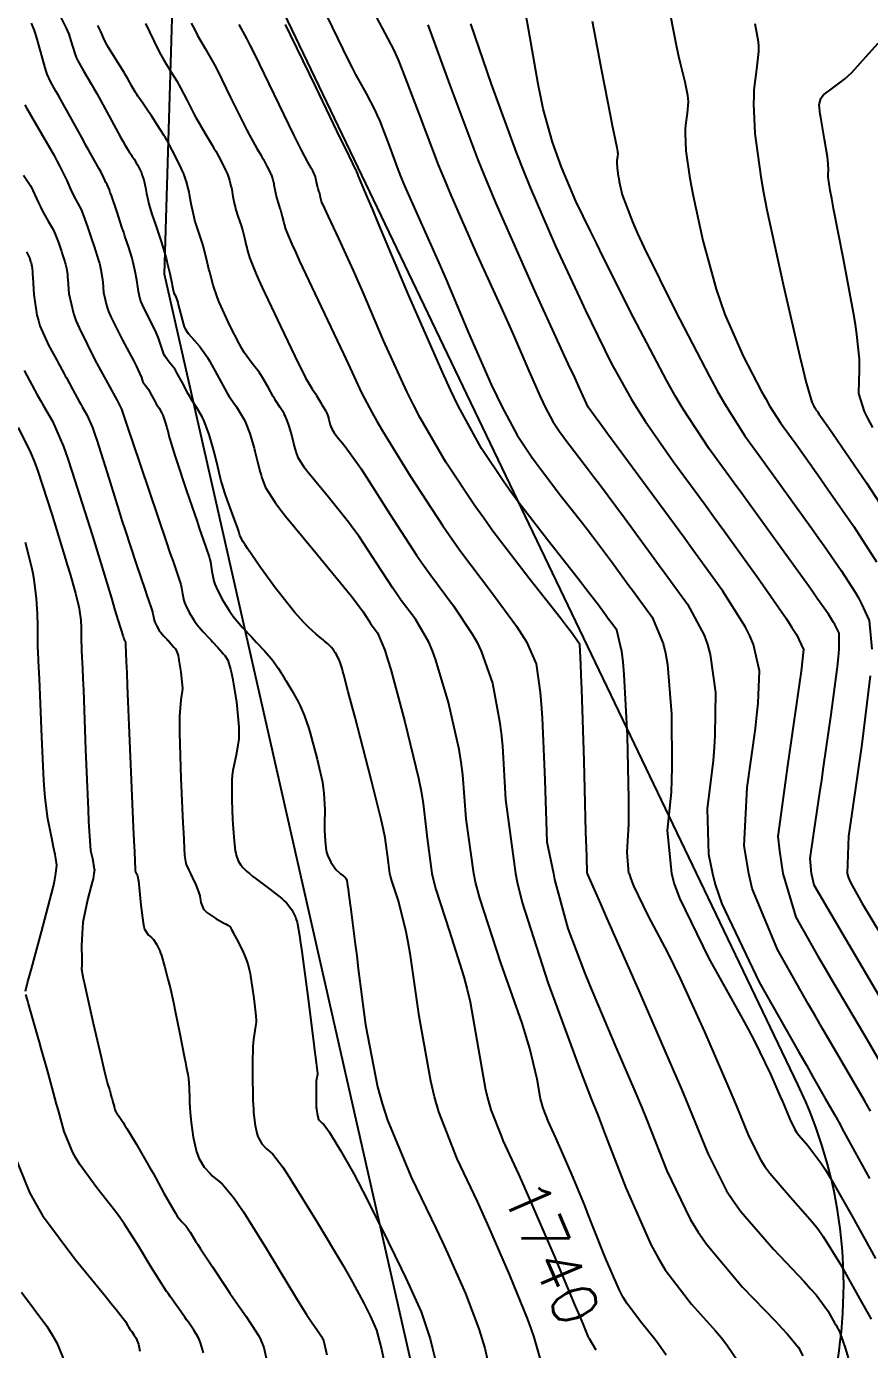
# Model space of a CAD drawing. Header units: metres. Extents: x 837117 to 838479, y 1189012 to 1191015.
# Drawn here: x 837711.8 to 837784.2, y 1189959.1 to 1190072.8 of the extents above; entities that cross this region are included whole.
import ezdxf

# ---------------------------------------------------------------- set-up
doc = ezdxf.new("R2010")
doc.units = ezdxf.units.M
doc.header["$LTSCALE"] = 0.3
for name, color, linetype in [('CORREDORVIA', 70, 'Continuous'), ('COTAS 10', 1, 'Continuous'), ('COTAS INT', 252, 'Continuous'), ('VIA2', 121, 'Continuous')]:
    doc.layers.add(name, color=color, linetype=linetype)
doc.styles.get("Standard").update_dxf_attribs({"font": 'simplex.shx'})

msp = doc.modelspace()

# ---------------------------------------------------------------- linework, layer by layer
at = {"layer": 'CORREDORVIA'}
msp.add_lwpolyline([(837910.68, 1191000.96), (838157.03, 1190996.19), (838237.17, 1190821.34), (838237, 1190602.88), (838240.03, 1190437.2), (838223.54, 1190366.27), (838212.2, 1190288.92), (838221.4, 1189997.88), (837954.54, 1189509.17), (837751.16, 1189231.38), (837593.19, 1189234.4), (837744.49, 1189686.61), (837750.28, 1189933.97), (837723.62, 1190051.52), (837726.09, 1190134.48), (837885.38, 1190229.43), (837983.18, 1190344.12), (837817.55, 1190502.19), (837798.03, 1190660.17), (837963.57, 1190795.98)], close=True, dxfattribs=at)
at = {"layer": 'COTAS 10'}
for points in [[(837785.32, 1189989.01), (837781.88, 1189994.84), (837781.19, 1189996.02), (837780.61, 1189997.01), (837779.44, 1189999.01), (837779.22, 1190000), (837779.11, 1190001.3), (837779.44, 1190003.68), (837779.93, 1190006.97), (837780.09, 1190008.02), (837780.25, 1190009.13), (837780.91, 1190013.68), (837781.45, 1190017.76), (837781.54, 1190018.59), (837781.6, 1190019.28), (837781.58, 1190020.67), (837781.32, 1190021.23), (837781.23, 1190021.41), (837781.12, 1190021.59), (837780.67, 1190022.3), (837779.71, 1190023.65), (837779.29, 1190024.24), (837778.81, 1190024.92), (837776.5, 1190028.13), (837773.9, 1190031.74), (837773.23, 1190032.66), (837772.58, 1190033.55), (837770.42, 1190036.5), (837768.2, 1190039.9), (837767.51, 1190041.07), (837766.79, 1190042.34), (837763.92, 1190047.78), (837761.3, 1190053.03), (837760.73, 1190054.18), (837760.22, 1190055.2), (837758.98, 1190057.78), (837758.19, 1190059.62), (837757.97, 1190060.16), (837757.75, 1190060.72), (837756.96, 1190062.86), (837756.17, 1190065.72), (837755.95, 1190066.73), (837755.73, 1190067.83), (837754.91, 1190072.61), (837754.07, 1190077.15)], [(837714.66, 1190073.68), (837715.18, 1190072.67), (837715.29, 1190072.4), (837715.4, 1190072.13), (837715.7, 1190071.21), (837715.98, 1190070.32), (837716.08, 1190070.08), (837716.19, 1190069.84), (837716.66, 1190068.98), (837717.32, 1190067.87), (837717.55, 1190067.47), (837717.8, 1190067.03), (837718.87, 1190065.1), (837719.86, 1190063.3), (837720.06, 1190062.94), (837720.23, 1190062.63), (837720.58, 1190062.04), (837720.73, 1190061.82), (837720.78, 1190061.75), (837720.83, 1190061.68), (837721.01, 1190061.39), (837721.2, 1190061.08), (837721.25, 1190060.99), (837721.3, 1190060.9), (837721.48, 1190060.56), (837721.64, 1190060.21), (837721.68, 1190060.11), (837721.72, 1190060), (837721.84, 1190059.63), (837721.94, 1190059.22), (837721.96, 1190059.09), (837721.99, 1190058.96), (837722.08, 1190058.44), (837722.21, 1190057.83), (837722.25, 1190057.65), (837722.31, 1190057.45), (837722.55, 1190056.67), (837722.84, 1190055.78), (837722.93, 1190055.52), (837723.02, 1190055.26), (837723.36, 1190054.24), (837723.68, 1190053.19), (837723.77, 1190052.9), (837723.84, 1190052.61), (837724.08, 1190051.58), (837724.26, 1190050.73), (837724.29, 1190050.56), (837724.32, 1190050.42), (837724.37, 1190050.13), (837724.4, 1190049.99), (837724.42, 1190049.94), (837724.44, 1190049.88), (837724.56, 1190049.65), (837724.71, 1190049.25), (837724.76, 1190049.08), (837724.81, 1190048.9), (837725.02, 1190048.05), (837725.25, 1190047.19), (837725.32, 1190047), (837725.39, 1190046.83), (837725.66, 1190046.41), (837725.98, 1190046.07), (837726.08, 1190045.95), (837726.19, 1190045.83), (837726.64, 1190045.32), (837727.16, 1190044.6), (837727.33, 1190044.34), (837727.49, 1190044.07), (837728.15, 1190042.86), (837728.83, 1190041.61), (837729.02, 1190041.3), (837729.19, 1190041.01), (837729.8, 1190040.1), (837730.34, 1190039.26), (837730.47, 1190039.01), (837730.59, 1190038.76), (837730.95, 1190037.81), (837731.25, 1190036.84), (837731.32, 1190036.57), (837731.39, 1190036.31), (837731.62, 1190035.38), (837731.85, 1190034.49), (837731.93, 1190034.25), (837732, 1190034.01), (837732.31, 1190033.19), (837733.14, 1190031.88), (837733.54, 1190031.34), (837734.02, 1190030.73), (837736.37, 1190027.87), (837738.76, 1190025), (837739.26, 1190024.37), (837739.7, 1190023.83), (837740.69, 1190022.48), (837741.21, 1190021.68), (837741.34, 1190021.48), (837741.47, 1190021.29), (837741.92, 1190020.69), (837742.55, 1190019.19), (837742.79, 1190018.43), (837743.06, 1190017.53), (837744.28, 1190013.05), (837745.44, 1190008.2), (837745.67, 1190007.07), (837745.85, 1190006.03), (837746.19, 1190003.05), (837746.6, 1190000), (837746.71, 1189999.52), (837746.94, 1189998.63), (837748.1, 1189995.03), (837749.35, 1189991.13), (837749.64, 1189990.05), (837749.89, 1189988.97), (837750.58, 1189985.03), (837751.22, 1189981.41), (837751.44, 1189980.53), (837751.67, 1189979.69), (837752.54, 1189977.46), (837752.69, 1189977.07), (837754.05, 1189974.16), (837754.51, 1189973.14), (837755, 1189972.02), (837757.07, 1189967.2), (837758.92, 1189962.82), (837759.28, 1189961.98), (837759.56, 1189961.29), (837760.04, 1189960.17), (837760.07, 1189960.1), (837760.07, 1189960.09), (837760.08, 1189960.07), (837760.11, 1189960.04), (837760.7, 1189959.06)], [(837763.52, 1190000), (837763.39, 1190001.83), (837763.52, 1190004.24), (837763.53, 1190005.25), (837763.52, 1190006.41), (837763.4, 1190011.83), (837763.13, 1190017.12), (837763.04, 1190018.19), (837762.93, 1190019.08), (837762.48, 1190020.91), (837761.93, 1190021.68), (837761.76, 1190021.9), (837761.58, 1190022.14), (837760.91, 1190023.06), (837759.8, 1190024.51), (837759.36, 1190025.08), (837758.85, 1190025.73), (837756.52, 1190028.67), (837754, 1190031.96), (837753.37, 1190032.82), (837752.77, 1190033.66), (837750.87, 1190036.52), (837748.87, 1190040.21), (837748.21, 1190041.57), (837747.51, 1190043.08), (837744.59, 1190049.75), (837741.99, 1190055.94), (837741.49, 1190057.13), (837741.08, 1190058.1), (837740.38, 1190059.75), (837740.3, 1190059.94), (837740.28, 1190059.99), (837740.26, 1190060.03), (837740.2, 1190060.19), (837740.15, 1190060.32), (837740.13, 1190060.36), (837740.12, 1190060.39), (837740.07, 1190060.49), (837739.51, 1190061.64), (837739.17, 1190062.33), (837738.76, 1190063.18), (837736.62, 1190067.61), (837734.45, 1190072.09), (837734.01, 1190072.98)], [(837711.57, 1190043.23), (837712.7, 1190041.15), (837712.97, 1190040.66), (837713.23, 1190040.21), (837714.01, 1190038.88), (837714.94, 1190036.71), (837715.29, 1190035.72), (837715.68, 1190034.57), (837717.43, 1190029.03), (837719.06, 1190023.67), (837719.37, 1190022.64), (837719.63, 1190021.8), (837720.07, 1190020.38), (837720.11, 1190020.25), (837720.12, 1190020.22), (837720.13, 1190020.2), (837720.14, 1190020.16), (837720.15, 1190020.14), (837720.15, 1190020.13), (837720.15, 1190020.12), (837720.15, 1190020.1), (837720.16, 1190020.09), (837720.17, 1190020.07), (837720.18, 1190020.05), (837720.18, 1190020.05), (837720.19, 1190020.04), (837720.2, 1190020.02), (837720.22, 1190020.01), (837720.22, 1190020), (837720.23, 1190020), (837720.24, 1190019.98), (837720.25, 1190019.97), (837720.25, 1190019.97), (837720.26, 1190019.96), (837720.26, 1190019.95), (837720.27, 1190019.93), (837720.27, 1190019.92), (837720.28, 1190019.91), (837720.29, 1190019.85), (837720.29, 1190019.78), (837720.29, 1190019.75), (837720.29, 1190019.71), (837720.34, 1190018.21), (837720.38, 1190017.28), (837720.43, 1190016.12), (837720.68, 1190010.06), (837720.94, 1190003.99), (837720.99, 1190002.82), (837721.04, 1190001.88), (837721.1, 1190000.32), (837721.12, 1190000.22), (837721.13, 1190000.19), (837721.14, 1190000.16), (837721.17, 1190000.07), (837721.21, 1190000), (837721.22, 1189999.98), (837721.23, 1189999.95), (837721.25, 1189999.92), (837721.3, 1189999.8), (837721.39, 1189999.34), (837721.42, 1189999.09), (837721.45, 1189998.79), (837721.59, 1189997.28), (837721.79, 1189995.77), (837721.85, 1189995.46), (837721.92, 1189995.21), (837722.21, 1189994.72), (837722.51, 1189994.5), (837722.59, 1189994.41), (837722.67, 1189994.32), (837722.95, 1189993.92), (837723.22, 1189993.36), (837723.29, 1189993.17), (837723.36, 1189992.95), (837723.62, 1189992.05), (837723.85, 1189991.14), (837723.91, 1189990.92), (837723.96, 1189990.71), (837724.13, 1189990.09), (837724.35, 1189989.17), (837724.43, 1189988.78), (837724.52, 1189988.33), (837724.94, 1189986.22), (837725.35, 1189984.16), (837725.43, 1189983.75), (837725.5, 1189983.41), (837725.64, 1189982.73), (837725.69, 1189982.4), (837725.7, 1189982.27), (837725.71, 1189982.12), (837725.74, 1189981.46), (837725.77, 1189980.74), (837725.78, 1189980.56), (837725.78, 1189980.39), (837725.8, 1189979.83), (837725.85, 1189979.14), (837725.88, 1189978.88), (837725.91, 1189978.6), (837726.1, 1189977.35), (837726.38, 1189976.09), (837726.48, 1189975.8), (837726.59, 1189975.53), (837727.03, 1189974.77), (837727.57, 1189974.19), (837727.73, 1189974.03), (837727.9, 1189973.88), (837728.57, 1189973.32), (837729.58, 1189972.14), (837729.97, 1189971.58), (837730.41, 1189970.93), (837732.39, 1189967.76), (837734.31, 1189964.58), (837734.71, 1189963.92), (837735.06, 1189963.35), (837735.84, 1189962.1), (837736.24, 1189961.5), (837736.35, 1189961.34), (837736.45, 1189961.19), (837736.82, 1189960.65), (837737.11, 1189960.2), (837737.18, 1189960.1), (837737.23, 1189960.01), (837737.33, 1189959.76), (837737.57, 1189958.64)], [(837763.56, 1190000), (837763.69, 1189999.56), (837763.91, 1189998.95), (837765.15, 1189996.41), (837766.87, 1189993.16), (837767.38, 1189992.11), (837767.92, 1189990.99), (837770.01, 1189986.41), (837771.94, 1189981.97), (837772.37, 1189980.95), (837772.77, 1189980.02), (837773.83, 1189977.41), (837774.85, 1189975.38), (837775.22, 1189974.81), (837775.63, 1189974.24), (837777.41, 1189972.18), (837779.3, 1189970.04), (837779.78, 1189969.43), (837780.23, 1189968.8), (837781.69, 1189966.46), (837782.9, 1189964.26), (837783.2, 1189963.73), (837783.47, 1189963.23), (837784.07, 1189962.17), (837784.33, 1189961.69)]]:
    msp.add_lwpolyline(points, dxfattribs=at)
at = {"layer": 'COTAS INT'}
for points in [[(837736.75, 1190075.37), (837738.02, 1190072.74), (837739.41, 1190069.91), (837739.74, 1190069.26), (837740.05, 1190068.67), (837740.96, 1190067.03), (837741.7, 1190065.6), (837741.91, 1190065.15), (837742.12, 1190064.66), (837742.86, 1190062.71), (837743.7, 1190060.46), (837743.97, 1190059.8), (837744.26, 1190059.11), (837745.42, 1190056.48), (837746.86, 1190053.27), (837747.32, 1190052.22), (837747.8, 1190051.1), (837749.76, 1190046.48), (837751.7, 1190042.04), (837752.17, 1190041.04), (837752.6, 1190040.14), (837753.93, 1190037.69), (837755.2, 1190035.79), (837755.59, 1190035.23), (837756.01, 1190034.66), (837757.69, 1190032.47), (837759.46, 1190030.22), (837759.93, 1190029.6), (837760.4, 1190028.99), (837762.03, 1190026.81), (837763.53, 1190024.77), (837763.92, 1190024.24), (837764.29, 1190023.73), (837765.52, 1190022.03), (837766.47, 1190019.78), (837766.66, 1190018.93), (837766.83, 1190017.98), (837767.18, 1190013.69), (837767.22, 1190009.15), (837767.19, 1190008.04), (837767.15, 1190006.99), (837766.82, 1190003.69), (837767.18, 1190000), (837767.43, 1189999.11), (837767.87, 1189997.88), (837770.38, 1189992.75), (837773.15, 1189987.77), (837773.76, 1189986.63), (837774.31, 1189985.6), (837775.7, 1189982.75), (837776.53, 1189980.85), (837776.72, 1189980.41), (837776.89, 1189980.01), (837777.34, 1189978.89), (837777.79, 1189978.01), (837777.94, 1189977.77), (837778.12, 1189977.52), (837778.89, 1189976.64), (837780.01, 1189975.15), (837780.41, 1189974.53), (837780.85, 1189973.82), (837782.75, 1189970.5), (837784.72, 1189966.93)], [(837741.84, 1190073.56), (837743.29, 1190070.81), (837743.69, 1190069.93), (837744.08, 1190069), (837745.52, 1190065.23), (837747.15, 1190060.9), (837747.67, 1190059.61), (837748.22, 1190058.29), (837750.46, 1190053.21), (837752.64, 1190048.44), (837753.14, 1190047.31), (837753.61, 1190046.27), (837754.93, 1190043.21), (837755.89, 1190041.01), (837756.12, 1190040.52), (837756.34, 1190040.07), (837757, 1190038.86), (837757.62, 1190037.92), (837757.82, 1190037.64), (837758.03, 1190037.36), (837758.86, 1190036.27), (837760.06, 1190034.71), (837760.5, 1190034.13), (837760.99, 1190033.48), (837763.15, 1190030.56), (837765.48, 1190027.39), (837766.07, 1190026.57), (837766.65, 1190025.78), (837768.56, 1190023.15), (837770, 1190020.48), (837770.29, 1190019.68), (837770.52, 1190018.84), (837770.96, 1190015.55), (837770.92, 1190011.9), (837770.86, 1190010.83), (837770.77, 1190009.73), (837770.26, 1190005.55), (837770.38, 1190001.67), (837770.71, 1190000), (837770.95, 1189999.06), (837771.51, 1189997.4), (837774.71, 1189990.68), (837778.1, 1189984.71), (837778.78, 1189983.52), (837779.34, 1189982.54), (837780.4, 1189980.68), (837781.18, 1189979.3), (837781.55, 1189978.62), (837782, 1189977.81), (837784.21, 1189973.8)], [(837760.38, 1190073.26), (837761.18, 1190069.02), (837761.94, 1190065.07), (837762.09, 1190064.28), (837762.22, 1190063.63), (837762.48, 1190062.4), (837762.56, 1190062.06), (837762.56, 1190061.97), (837762.57, 1190061.88), (837762.54, 1190061.6), (837762.5, 1190061.29), (837762.5, 1190061.19), (837762.5, 1190061.08), (837762.52, 1190060.63), (837762.6, 1190059.98), (837762.65, 1190059.74), (837762.7, 1190059.48), (837762.94, 1190058.34), (837763.83, 1190056.01), (837764.28, 1190055), (837764.82, 1190053.84), (837767.53, 1190048.34), (837770.44, 1190042.72), (837771.12, 1190041.49), (837771.73, 1190040.4), (837773.48, 1190037.62), (837774.95, 1190035.61), (837775.39, 1190035), (837775.85, 1190034.38), (837777.62, 1190031.92), (837779.39, 1190029.45), (837779.84, 1190028.8), (837780.29, 1190028.18), (837781.76, 1190026.06), (837782.96, 1190024.19), (837783.24, 1190023.71), (837783.49, 1190023.25), (837784.17, 1190021.76), (837784.39, 1190019.29)], [(837767.07, 1190073.82), (837767.65, 1190070.91), (837767.79, 1190070.25), (837767.92, 1190069.66), (837768.33, 1190068.04), (837768.57, 1190066.9), (837768.59, 1190066.6), (837768.61, 1190066.32), (837768.52, 1190065.36), (837768.39, 1190064.32), (837768.37, 1190063.98), (837768.37, 1190063.62), (837768.43, 1190062.11), (837768.73, 1190059.93), (837768.88, 1190059.13), (837769.05, 1190058.26), (837769.88, 1190054.42), (837771.02, 1190050.23), (837771.39, 1190049.13), (837771.78, 1190048.06), (837773.38, 1190044.42), (837774.93, 1190041.44), (837775.29, 1190040.79), (837775.62, 1190040.21), (837776.54, 1190038.74), (837777.32, 1190037.67), (837777.56, 1190037.35), (837777.8, 1190037.02), (837778.74, 1190035.72), (837779.97, 1190033.98), (837780.4, 1190033.36), (837780.86, 1190032.7), (837782.85, 1190029.83), (837784.81, 1190026.79)], [(837755.96, 1189958.14), (837755.39, 1189960.16), (837755.13, 1189960.91), (837754.82, 1189961.75), (837753.31, 1189965.49), (837751.5, 1189969.64), (837751.01, 1189970.74), (837750.52, 1189971.81), (837748.76, 1189975.49), (837747.2, 1189979.52), (837746.83, 1189980.81), (837746.5, 1189982.17), (837745.52, 1189987.74), (837744.76, 1189992.96), (837744.56, 1189994.11), (837744.37, 1189995.13), (837743.69, 1189997.74), (837743.16, 1189999.38), (837743.05, 1189999.78), (837743, 1190000), (837742.81, 1190001.39), (837742.58, 1190003.08), (837742.44, 1190003.76), (837742.27, 1190004.53), (837741.39, 1190008.09), (837740, 1190013.42), (837739.42, 1190015.63), (837739.04, 1190017.07), (837738.96, 1190017.37), (837738.89, 1190017.62), (837738.73, 1190018.14), (837738.63, 1190018.38), (837738.56, 1190018.51), (837738.42, 1190018.76), (837738.28, 1190019), (837738.24, 1190019.05), (837738.21, 1190019.11), (837738.1, 1190019.28), (837737.97, 1190019.44), (837737.92, 1190019.49), (837737.87, 1190019.54), (837737.66, 1190019.74), (837737.35, 1190020), (837737.25, 1190020.08), (837737.14, 1190020.18), (837736.65, 1190020.58), (837736.04, 1190021.14), (837735.85, 1190021.33), (837735.64, 1190021.55), (837734.81, 1190022.47), (837733.81, 1190023.7), (837733.5, 1190024.1), (837733.17, 1190024.53), (837731.88, 1190026.31), (837730.77, 1190027.93), (837730.56, 1190028.25), (837730.38, 1190028.52), (837730.1, 1190029.06), (837730.01, 1190029.41), (837729.96, 1190029.56), (837729.9, 1190029.74), (837729.59, 1190030.58), (837729.24, 1190031.52), (837729.15, 1190031.76), (837729.07, 1190031.99), (837728.81, 1190032.73), (837728.58, 1190033.48), (837728.51, 1190033.72), (837728.45, 1190033.96), (837728.2, 1190034.96), (837727.94, 1190036.03), (837727.86, 1190036.33), (837727.78, 1190036.64), (837727.46, 1190037.73), (837727.09, 1190038.75), (837726.98, 1190039.01), (837726.86, 1190039.25), (837726.41, 1190040.02), (837725.93, 1190040.77), (837725.79, 1190041), (837725.66, 1190041.24), (837725.17, 1190042.17), (837724.7, 1190043.04), (837724.58, 1190043.25), (837724.46, 1190043.43), (837724.03, 1190043.96), (837723.68, 1190044.43), (837723.6, 1190044.57), (837723.53, 1190044.73), (837723.33, 1190045.34), (837723.08, 1190046.11), (837722.97, 1190046.37), (837722.85, 1190046.64), (837722.28, 1190047.77), (837721.73, 1190048.87), (837721.62, 1190049.13), (837721.54, 1190049.36), (837721.38, 1190050.03), (837721.32, 1190050.62), (837721.29, 1190050.8), (837721.26, 1190050.99), (837721.12, 1190051.73), (837720.94, 1190052.53), (837720.88, 1190052.76), (837720.81, 1190052.98), (837720.56, 1190053.8), (837720.23, 1190054.78), (837720.12, 1190055.11), (837720, 1190055.46), (837719.52, 1190056.93), (837719.06, 1190058.27), (837718.97, 1190058.54), (837718.89, 1190058.76), (837718.7, 1190059.21), (837718.6, 1190059.4), (837718.57, 1190059.46), (837718.53, 1190059.54), (837718.39, 1190059.85), (837718.18, 1190060.28), (837718.11, 1190060.42), (837718.02, 1190060.58), (837717.65, 1190061.23), (837717.09, 1190062.21), (837716.88, 1190062.58), (837716.66, 1190062.99), (837715.66, 1190064.8), (837714.7, 1190066.55), (837714.49, 1190066.93), (837714.3, 1190067.25), (837713.86, 1190068.02), (837713.55, 1190068.69), (837713.46, 1190068.95), (837713.37, 1190069.24), (837713, 1190070.58), (837712.63, 1190071.91), (837712.55, 1190072.2), (837712.46, 1190072.45), (837712.2, 1190073.09)], [(837766.72, 1189958.6), (837766.27, 1189959.28), (837765.84, 1189959.88), (837764.51, 1189961.51), (837763.34, 1189963.07), (837763.02, 1189963.63), (837762.69, 1189964.25), (837761.51, 1189966.95), (837760.35, 1189969.91), (837760.04, 1189970.7), (837759.73, 1189971.46), (837758.65, 1189974.08), (837757.69, 1189976.31), (837757.46, 1189976.83), (837757.25, 1189977.3), (837756.62, 1189978.65), (837756.15, 1189979.85), (837756.04, 1189980.24), (837755.94, 1189980.65), (837755.65, 1189982.33), (837755.02, 1189984.97), (837754.71, 1189985.99), (837754.35, 1189987.14), (837752.52, 1189992.33), (837750.72, 1189997.88), (837750.36, 1189999.26), (837750.2, 1190000), (837749.56, 1190004.71), (837749.26, 1190008.49), (837749.11, 1190009.56), (837748.93, 1190010.66), (837748.04, 1190014.71), (837746.94, 1190018.33), (837746.64, 1190019.14), (837746.33, 1190019.88), (837745.19, 1190021.85), (837743.97, 1190023.48), (837743.61, 1190023.99), (837743.25, 1190024.52), (837741.85, 1190026.67), (837740.34, 1190028.96), (837739.89, 1190029.57), (837739.44, 1190030.19), (837737.71, 1190032.34), (837736.22, 1190034.15), (837735.92, 1190034.54), (837735.67, 1190034.88), (837735.15, 1190035.7), (837734.95, 1190036.22), (837734.91, 1190036.37), (837734.86, 1190036.52), (837734.71, 1190037.09), (837734.57, 1190037.67), (837734.52, 1190037.84), (837734.48, 1190038), (837734.29, 1190038.62), (837734.06, 1190039.22), (837733.98, 1190039.38), (837733.9, 1190039.53), (837733.56, 1190040.06), (837733.18, 1190040.64), (837733.07, 1190040.82), (837732.95, 1190041.01), (837732.53, 1190041.8), (837732.05, 1190042.64), (837731.9, 1190042.86), (837731.75, 1190043.08), (837731.15, 1190043.84), (837730.48, 1190044.78), (837730.27, 1190045.12), (837730.06, 1190045.49), (837729.24, 1190047.09), (837728.5, 1190048.73), (837728.33, 1190049.12), (837728.19, 1190049.48), (837727.82, 1190050.56), (837727.58, 1190051.45), (837727.52, 1190051.7), (837727.45, 1190051.94), (837727.24, 1190052.82), (837727.01, 1190053.72), (837726.94, 1190053.97), (837726.86, 1190054.23), (837726.54, 1190055.19), (837726.24, 1190056.14), (837726.17, 1190056.4), (837726.11, 1190056.66), (837725.93, 1190057.55), (837725.78, 1190058.37), (837725.74, 1190058.58), (837725.7, 1190058.78), (837725.53, 1190059.44), (837725.28, 1190060.15), (837725.18, 1190060.38), (837725.07, 1190060.62), (837724.57, 1190061.64), (837724.01, 1190062.71), (837723.94, 1190062.85), (837723.81, 1190063.09), (837723.68, 1190063.29), (837723.61, 1190063.4), (837723.52, 1190063.54), (837723.06, 1190064.27), (837722.51, 1190065.11), (837722.37, 1190065.32), (837722.23, 1190065.53), (837721.77, 1190066.2), (837721.35, 1190066.81), (837721.25, 1190066.97), (837721.15, 1190067.13), (837720.83, 1190067.68), (837720.45, 1190068.35), (837720.31, 1190068.58), (837720.15, 1190068.84), (837719.47, 1190069.94), (837718.83, 1190070.99), (837718.71, 1190071.21), (837718.6, 1190071.4), (837718.4, 1190071.84), (837718.17, 1190072.36), (837718.04, 1190072.6), (837717.89, 1190072.89)], [(837722, 1190073.05), (837723.06, 1190070.85), (837723.31, 1190070.37), (837723.54, 1190069.95), (837724.19, 1190068.87), (837724.71, 1190068.06), (837724.86, 1190067.8), (837725.01, 1190067.54), (837725.57, 1190066.45), (837726.16, 1190065.29), (837726.32, 1190064.98), (837726.49, 1190064.68), (837727.12, 1190063.61), (837727.73, 1190062.61), (837727.88, 1190062.34), (837728.03, 1190062.09), (837728.5, 1190061.22), (837728.87, 1190060.46), (837728.95, 1190060.28), (837729.03, 1190060.11), (837729.22, 1190059.58), (837729.34, 1190059.09), (837729.37, 1190058.94), (837729.41, 1190058.79), (837729.51, 1190058.18), (837729.65, 1190057.51), (837729.69, 1190057.32), (837729.74, 1190057.13), (837729.97, 1190056.41), (837730.21, 1190055.7), (837730.26, 1190055.51), (837730.32, 1190055.32), (837730.49, 1190054.65), (837730.65, 1190053.99), (837730.7, 1190053.81), (837730.74, 1190053.63), (837730.92, 1190052.96), (837731.44, 1190051.65), (837731.7, 1190051.06), (837732.02, 1190050.36), (837733.58, 1190047.04), (837735.15, 1190043.8), (837735.47, 1190043.15), (837735.75, 1190042.61), (837736.33, 1190041.59), (837736.57, 1190041.28), (837736.64, 1190041.19), (837736.7, 1190041.1), (837736.9, 1190040.75), (837737.08, 1190040.42), (837737.12, 1190040.34), (837737.17, 1190040.26), (837737.33, 1190040.03), (837737.47, 1190039.81), (837737.5, 1190039.74), (837737.53, 1190039.68), (837737.63, 1190039.43), (837737.71, 1190039.17), (837737.73, 1190039.1), (837737.74, 1190039.03), (837737.8, 1190038.79), (837737.86, 1190038.56), (837737.91, 1190038.43), (837737.99, 1190038.22), (837738.2, 1190037.87), (837738.31, 1190037.73), (837738.43, 1190037.57), (837739.05, 1190036.82), (837740.11, 1190035.37), (837740.52, 1190034.77), (837740.97, 1190034.08), (837743.02, 1190030.87), (837745.29, 1190027.37), (837745.89, 1190026.5), (837746.47, 1190025.67), (837748.45, 1190023.02), (837750.1, 1190020.56), (837750.48, 1190019.85), (837750.83, 1190019.12), (837751.8, 1190016.37), (837752.42, 1190013.11), (837752.55, 1190012.06), (837752.66, 1190010.94), (837752.93, 1190006.37), (837753.77, 1190000), (837753.93, 1189999.25), (837754.36, 1189997.52), (837756.56, 1189990.65), (837758.77, 1189984.66), (837759.21, 1189983.47), (837759.58, 1189982.49), (837760.29, 1189980.65), (837760.88, 1189979.17), (837761.18, 1189978.41), (837761.53, 1189977.5), (837763.27, 1189972.99), (837765.42, 1189968.11), (837766.03, 1189966.98), (837766.64, 1189965.94), (837768.9, 1189962.99), (837770.97, 1189960.71), (837771.47, 1189960.1), (837771.94, 1189959.51), (837773.34, 1189957.43)], [(837725.93, 1190073.1), (837726.22, 1190072.52), (837726.47, 1190072.03), (837727.11, 1190070.92), (837727.7, 1190069.92), (837727.93, 1190069.5), (837728.18, 1190069.01), (837729.31, 1190066.71), (837730.45, 1190064.4), (837730.7, 1190063.9), (837730.93, 1190063.46), (837731.53, 1190062.38), (837731.92, 1190061.72), (837732.02, 1190061.54), (837732.12, 1190061.38), (837732.43, 1190060.8), (837732.68, 1190060.3), (837732.73, 1190060.18), (837732.78, 1190060.07), (837732.9, 1190059.73), (837732.99, 1190059.4), (837733.01, 1190059.3), (837733.03, 1190059.2), (837733.1, 1190058.8), (837733.19, 1190058.36), (837733.22, 1190058.24), (837733.25, 1190058.11), (837733.4, 1190057.64), (837733.55, 1190057.17), (837733.59, 1190057.04), (837733.63, 1190056.92), (837733.74, 1190056.48), (837733.85, 1190056.05), (837733.88, 1190055.93), (837733.91, 1190055.81), (837734.03, 1190055.37), (837734.57, 1190054.08), (837734.87, 1190053.42), (837735.23, 1190052.64), (837737.09, 1190048.71), (837739.01, 1190044.67), (837739.41, 1190043.81), (837739.76, 1190043.07), (837740.55, 1190041.31), (837741.46, 1190039.59), (837741.87, 1190038.88), (837742.36, 1190038.05), (837744.74, 1190034.19), (837747.54, 1190029.89), (837748.3, 1190028.78), (837749.05, 1190027.72), (837751.71, 1190024.19), (837753.88, 1190021.25), (837754.33, 1190020.55), (837754.72, 1190019.91), (837755.55, 1190018.03), (837755.91, 1190015.56), (837755.99, 1190014.55), (837756.07, 1190013.39), (837756.3, 1190008.03), (837756.47, 1190002.73), (837757.05, 1190000), (837757.14, 1189999.49), (837758.27, 1189995.29), (837759.71, 1189991.51), (837760.15, 1189990.44), (837760.6, 1189989.34), (837762.33, 1189985.29), (837764.12, 1189981.11), (837764.61, 1189979.94), (837765.09, 1189978.76), (837766.79, 1189974.46), (837768.8, 1189970.29), (837769.48, 1189969.19), (837770.21, 1189968.12), (837773.29, 1189964.46), (837776.11, 1189961.54), (837776.68, 1189960.93), (837777.16, 1189960.41), (837778.1, 1189959.27), (837778.48, 1189958.55)], [(837759.95, 1190000), (837759.91, 1190001.48), (837759.84, 1190003.58), (837759.67, 1190009.69), (837759.48, 1190015.84), (837759.44, 1190017.04), (837759.4, 1190018.01), (837759.31, 1190019.69), (837758.6, 1190020.71), (837758.18, 1190021.26), (837757.66, 1190021.94), (837754.97, 1190025.36), (837751.84, 1190029.44), (837751.05, 1190030.53), (837750.29, 1190031.61), (837747.8, 1190035.36), (837745.6, 1190039.17), (837745.01, 1190040.29), (837744.44, 1190041.44), (837742.45, 1190045.82), (837740.69, 1190049.94), (837740.26, 1190050.92), (837739.86, 1190051.84), (837738.6, 1190054.58), (837737.71, 1190056.46), (837737.54, 1190056.84), (837737.39, 1190057.16), (837737.13, 1190057.77), (837737.07, 1190057.99), (837737.04, 1190058.1), (837736.99, 1190058.31), (837736.94, 1190058.52), (837736.92, 1190058.58), (837736.9, 1190058.64), (837736.83, 1190058.86), (837736.76, 1190059.09), (837736.74, 1190059.15), (837736.73, 1190059.21), (837736.68, 1190059.42), (837736.65, 1190059.62), (837736.64, 1190059.67), (837736.63, 1190059.71), (837736.59, 1190059.87), (837736.53, 1190060.03), (837736.51, 1190060.09), (837736.48, 1190060.15), (837736.36, 1190060.39), (837736.21, 1190060.66), (837736.17, 1190060.74), (837736.12, 1190060.82), (837735.93, 1190061.14), (837735.36, 1190062.24), (837735.08, 1190062.81), (837734.74, 1190063.5), (837733.06, 1190066.98), (837731.35, 1190070.49), (837730.99, 1190071.19), (837730.69, 1190071.78), (837730.03, 1190072.98)], [(837784.28, 1189979.58), (837783.76, 1189980.49), (837782.04, 1189983.46), (837780.19, 1189986.64), (837779.58, 1189987.69), (837778.94, 1189988.81), (837776.29, 1189993.46), (837774.12, 1189998.72), (837773.83, 1190000), (837773.44, 1190002.38), (837773.7, 1190007.41), (837774.4, 1190012.48), (837774.53, 1190013.62), (837774.62, 1190014.65), (837774.74, 1190017.41), (837774.22, 1190019.7), (837773.91, 1190020.42), (837773.54, 1190021.18), (837771.59, 1190024.26), (837769.02, 1190027.83), (837768.24, 1190028.9), (837767.44, 1190030), (837764.3, 1190034.26), (837761.64, 1190037.89), (837761.12, 1190038.59), (837760.71, 1190039.15), (837760.04, 1190040.08), (837759.32, 1190041.65), (837758.87, 1190042.62), (837758.32, 1190043.82), (837755.44, 1190050.08), (837752.16, 1190057.52), (837751.35, 1190059.46), (837750.58, 1190061.35), (837748.18, 1190067.75), (837746.29, 1190072.94)], [(837749.92, 1190073.03), (837751.69, 1190067.84), (837753.84, 1190061.97), (837754.44, 1190060.44), (837755.04, 1190058.96), (837757.21, 1190053.93), (837759.27, 1190049.5), (837759.8, 1190048.4), (837760.31, 1190047.34), (837761.98, 1190043.93), (837763.75, 1190040.75), (837764.32, 1190039.83), (837764.92, 1190038.89), (837767.36, 1190035.38), (837770.1, 1190031.65), (837770.88, 1190030.57), (837771.68, 1190029.48), (837774.63, 1190025.38), (837777.07, 1190021.88), (837777.54, 1190021.16), (837777.92, 1190020.56), (837778.53, 1190019.27), (837778.32, 1190017.4), (837778.19, 1190016.41), (837778.02, 1190015.23), (837777.14, 1190009.27), (837776.33, 1190003.19), (837776.46, 1190001.94), (837776.74, 1190000), (837777.86, 1189996.24), (837779.77, 1189992.91), (837780.39, 1189991.85), (837781.03, 1189990.74), (837783.68, 1189986.24), (837786.34, 1189981.68)], [(837774.34, 1190073.07), (837774.64, 1190071.51), (837774.67, 1190071.08), (837774.67, 1190070.66), (837774.49, 1190069.13), (837774.27, 1190067.36), (837774.25, 1190066.78), (837774.24, 1190066.16), (837774.35, 1190063.6), (837774.86, 1190059.88), (837775.1, 1190058.53), (837775.39, 1190057.04), (837776.81, 1190050.51), (837778.22, 1190044.45), (837778.5, 1190043.26), (837778.74, 1190042.28), (837779.24, 1190040.51), (837779.42, 1190040.17), (837779.46, 1190040.09), (837779.49, 1190040.02), (837779.6, 1190039.85), (837779.69, 1190039.73), (837779.72, 1190039.7), (837779.75, 1190039.66), (837779.85, 1190039.51), (837780.55, 1190038.5), (837780.95, 1190037.93), (837781.44, 1190037.22), (837783.94, 1190033.59), (837786.65, 1190029.39)], [(837784.49, 1190038.35), (837784.08, 1190039.07), (837783.76, 1190039.71), (837783.28, 1190041.26), (837783.32, 1190042.31), (837783.32, 1190042.63), (837783.33, 1190042.95), (837783.33, 1190044.21), (837783.12, 1190046.33), (837782.99, 1190047.2), (837782.82, 1190048.2), (837781.97, 1190052.8), (837781.12, 1190057.17), (837780.96, 1190058.02), (837780.83, 1190058.7), (837780.64, 1190059.84), (837780.65, 1190059.99), (837780.66, 1190060.05), (837780.66, 1190060.11), (837780.69, 1190060.41), (837780.65, 1190061.02), (837780.62, 1190061.29), (837780.58, 1190061.6), (837780.34, 1190063.1), (837780.08, 1190064.63), (837780.02, 1190064.97), (837779.97, 1190065.27), (837779.87, 1190066.06), (837780.01, 1190066.61), (837780.12, 1190066.77), (837780.26, 1190066.92), (837781.02, 1190067.5), (837782.05, 1190068.26), (837782.35, 1190068.54), (837782.67, 1190068.84), (837783.89, 1190070.18), (837784.95, 1190071.38)], [(837711.62, 1190066.06), (837711.8, 1190065.76), (837712.01, 1190065.4), (837713.04, 1190063.64), (837714.15, 1190061.71), (837714.39, 1190061.26), (837714.62, 1190060.83), (837715.23, 1190059.56), (837715.65, 1190058.62), (837715.75, 1190058.41), (837715.85, 1190058.21), (837716.16, 1190057.65), (837716.47, 1190057.06), (837716.56, 1190056.85), (837716.65, 1190056.61), (837717.02, 1190055.59), (837717.36, 1190054.54), (837717.45, 1190054.29), (837717.52, 1190054.06), (837717.76, 1190053.36), (837717.94, 1190052.77), (837717.99, 1190052.61), (837718.03, 1190052.46), (837718.16, 1190051.88), (837718.27, 1190051.24), (837718.3, 1190051.03), (837718.32, 1190050.82), (837718.39, 1190049.94), (837718.67, 1190048.74), (837718.83, 1190048.32), (837719.02, 1190047.86), (837720, 1190045.89), (837720.99, 1190044.03), (837721.18, 1190043.65), (837721.35, 1190043.33), (837721.64, 1190042.63), (837721.74, 1190042.33), (837721.77, 1190042.25), (837721.81, 1190042.18), (837721.99, 1190041.95), (837722.19, 1190041.69), (837722.25, 1190041.6), (837722.31, 1190041.5), (837722.55, 1190041.07), (837722.79, 1190040.61), (837722.85, 1190040.49), (837722.92, 1190040.38), (837723.16, 1190040.01), (837723.38, 1190039.63), (837723.44, 1190039.51), (837723.49, 1190039.39), (837723.67, 1190038.88), (837723.83, 1190038.34), (837723.87, 1190038.2), (837723.91, 1190038.05), (837724.04, 1190037.52), (837724.34, 1190036.49), (837724.49, 1190036.02), (837724.66, 1190035.49), (837725.53, 1190032.89), (837726.42, 1190030.25), (837726.62, 1190029.69), (837726.79, 1190029.19), (837727.22, 1190027.98), (837727.47, 1190027.21), (837727.53, 1190027), (837727.57, 1190026.78), (837727.7, 1190025.99), (837727.88, 1190025.14), (837727.96, 1190024.88), (837728.06, 1190024.62), (837728.55, 1190023.62), (837729.17, 1190022.61), (837729.36, 1190022.34), (837729.56, 1190022.07), (837730.34, 1190021.16), (837731.12, 1190020.31), (837731.33, 1190020.09), (837731.53, 1190019.87), (837732.21, 1190019.13), (837732.79, 1190018.48), (837732.93, 1190018.31), (837733.05, 1190018.15), (837733.4, 1190017.64), (837733.64, 1190017.25), (837733.69, 1190017.17), (837733.73, 1190017.1), (837733.97, 1190016.72), (837734.04, 1190016.6), (837734.13, 1190016.46), (837734.57, 1190015.74), (837735.06, 1190014.88), (837735.18, 1190014.65), (837735.29, 1190014.42), (837735.64, 1190013.61), (837735.99, 1190012.56), (837736.11, 1190012.17), (837736.23, 1190011.74), (837736.74, 1190009.84), (837737.19, 1190007.86), (837737.27, 1190007.37), (837737.33, 1190006.91), (837737.41, 1190005.49), (837737.38, 1190004.31), (837737.38, 1190004.01), (837737.38, 1190003.72), (837737.42, 1190002.77), (837737.53, 1190001.96), (837737.58, 1190001.76), (837737.64, 1190001.57), (837737.93, 1190000.98), (837738.23, 1190000.53), (837738.3, 1190000.44), (837738.36, 1190000.35), (837738.72, 1190000), (837738.75, 1189999.97), (837738.8, 1189999.94), (837738.97, 1189999.81), (837739.11, 1189999.7), (837739.14, 1189999.67), (837739.17, 1189999.64), (837739.23, 1189999.56), (837739.27, 1189999.49), (837739.27, 1189999.47), (837739.28, 1189999.46), (837739.3, 1189999.41), (837739.36, 1189998.97), (837739.4, 1189998.7), (837739.44, 1189998.38), (837739.66, 1189996.68), (837740.01, 1189993.92), (837740.14, 1189992.92), (837740.28, 1189991.82), (837740.91, 1189987), (837741.94, 1189981.66), (837742.34, 1189980.23), (837742.79, 1189978.82), (837744.82, 1189973.92), (837746.97, 1189969.48), (837747.49, 1189968.38), (837747.98, 1189967.32), (837749.49, 1189963.92), (837750.63, 1189960.87), (837750.9, 1189960.04), (837751.14, 1189959.21), (837751.81, 1189956.24)], [(837711.5, 1190060.02), (837712.15, 1190059.09), (837712.79, 1190057.65), (837712.96, 1190057.31), (837713.11, 1190057), (837713.62, 1190056.08), (837714.05, 1190055.36), (837714.15, 1190055.16), (837714.24, 1190054.96), (837714.52, 1190054.25), (837714.72, 1190053.63), (837714.77, 1190053.48), (837714.82, 1190053.34), (837714.96, 1190052.92), (837715.07, 1190052.57), (837715.1, 1190052.47), (837715.12, 1190052.38), (837715.2, 1190052.03), (837715.28, 1190051.49), (837715.3, 1190051.27), (837715.32, 1190051.02), (837715.4, 1190049.85), (837715.8, 1190048.13), (837716.02, 1190047.54), (837716.29, 1190046.89), (837717.67, 1190044.1), (837719.52, 1190040.71), (837719.85, 1190040.09), (837719.86, 1190040.09), (837719.86, 1190040.08), (837719.86, 1190040.08), (837719.88, 1190040.05), (837719.89, 1190040.02), (837719.9, 1190040), (837719.91, 1190039.98), (837719.93, 1190039.95), (837719.93, 1190039.94), (837719.94, 1190039.92), (837719.96, 1190039.84), (837720.34, 1190038.71), (837720.57, 1190038.03), (837720.85, 1190037.2), (837722.31, 1190032.87), (837723.8, 1190028.45), (837724.1, 1190027.57), (837724.36, 1190026.83), (837724.86, 1190025.37), (837725.03, 1190024.85), (837725.07, 1190024.71), (837725.1, 1190024.56), (837725.18, 1190024.03), (837725.3, 1190023.46), (837725.36, 1190023.29), (837725.43, 1190023.11), (837725.75, 1190022.44), (837726.18, 1190021.75), (837726.3, 1190021.57), (837726.44, 1190021.39), (837726.96, 1190020.78), (837727.49, 1190020.21), (837727.63, 1190020.06), (837727.76, 1190019.91), (837728.22, 1190019.42), (837728.62, 1190018.97), (837728.71, 1190018.85), (837728.8, 1190018.73), (837729.06, 1190018.34), (837729.31, 1190017.57), (837729.39, 1190017.22), (837729.47, 1190016.8), (837729.8, 1190014.77), (837730.02, 1190012.58), (837730.02, 1190012.06), (837730.01, 1190011.59), (837729.78, 1190010.17), (837729.5, 1190008.87), (837729.45, 1190008.47), (837729.41, 1190008.04), (837729.4, 1190006.32), (837729.48, 1190004.64), (837729.51, 1190004.24), (837729.53, 1190003.87), (837729.61, 1190002.77), (837729.71, 1190001.95), (837729.75, 1190001.76), (837729.79, 1190001.59), (837729.96, 1190001.1), (837730.19, 1190000.73), (837730.26, 1190000.63), (837730.35, 1190000.53), (837730.69, 1190000.19), (837730.93, 1190000), (837731.23, 1189999.76), (837731.43, 1189999.6), (837731.66, 1189999.43), (837732.69, 1189998.67), (837733.7, 1189997.87), (837733.92, 1189997.67), (837734.11, 1189997.48), (837734.57, 1189996.87), (837734.82, 1189996.38), (837734.87, 1189996.26), (837734.92, 1189996.15), (837735.04, 1189995.82), (837735.23, 1189994.68), (837735.32, 1189994.05), (837735.42, 1189993.29), (837735.93, 1189989.43), (837736.42, 1189985.57), (837736.52, 1189984.81), (837736.6, 1189984.19), (837736.74, 1189983.06), (837736.76, 1189982.82), (837736.76, 1189982.75), (837736.76, 1189982.69), (837736.72, 1189982.47), (837736.67, 1189982.19), (837736.67, 1189982.08), (837736.66, 1189981.96), (837736.65, 1189981.41), (837736.65, 1189980.85), (837736.65, 1189980.71), (837736.65, 1189980.58), (837736.66, 1189980.21), (837736.67, 1189979.89), (837736.68, 1189979.8), (837736.69, 1189979.71), (837736.73, 1189979.38), (837736.8, 1189979.08), (837736.82, 1189979.01), (837736.84, 1189978.95), (837736.95, 1189978.77), (837737.08, 1189978.63), (837737.11, 1189978.6), (837737.16, 1189978.56), (837737.31, 1189978.43), (837737.64, 1189978.01), (837737.78, 1189977.79), (837737.95, 1189977.53), (837738.76, 1189976.2), (837739.9, 1189974.18), (837740.28, 1189973.48), (837740.68, 1189972.71), (837742.34, 1189969.41), (837743.97, 1189966.07), (837744.34, 1189965.28), (837744.69, 1189964.54), (837745.67, 1189962.34), (837746.45, 1189960), (837746.66, 1189959.17), (837746.88, 1189958.26)], [(837711.77, 1190053.43), (837711.83, 1190053.31), (837711.89, 1190053.21), (837712.02, 1190052.92), (837712.08, 1190052.71), (837712.1, 1190052.66), (837712.11, 1190052.61), (837712.16, 1190052.48), (837712.2, 1190052.36), (837712.21, 1190052.33), (837712.21, 1190052.3), (837712.24, 1190052.19), (837712.28, 1190051.75), (837712.3, 1190051.51), (837712.32, 1190051.22), (837712.41, 1190049.76), (837712.66, 1190048), (837712.79, 1190047.53), (837712.93, 1190047.06), (837713.66, 1190045.42), (837714.37, 1190044.11), (837714.51, 1190043.85), (837714.63, 1190043.64), (837714.84, 1190043.25), (837715.01, 1190042.95), (837715.1, 1190042.79), (837715.2, 1190042.6), (837715.72, 1190041.64), (837716.3, 1190040.58), (837716.44, 1190040.34), (837716.56, 1190040.11), (837716.96, 1190039.43), (837717.43, 1190038.33), (837717.61, 1190037.83), (837717.81, 1190037.25), (837718.7, 1190034.43), (837719.7, 1190031.19), (837719.97, 1190030.33), (837720.24, 1190029.5), (837721.19, 1190026.62), (837721.96, 1190024.35), (837722.11, 1190023.89), (837722.24, 1190023.51), (837722.5, 1190022.76), (837722.59, 1190022.5), (837722.61, 1190022.42), (837722.62, 1190022.35), (837722.67, 1190022.07), (837722.73, 1190021.78), (837722.76, 1190021.69), (837722.79, 1190021.6), (837722.96, 1190021.25), (837723.18, 1190020.9), (837723.24, 1190020.81), (837723.31, 1190020.72), (837723.58, 1190020.4), (837723.85, 1190020.11), (837723.92, 1190020.03), (837723.99, 1190019.96), (837724.23, 1190019.7), (837724.43, 1190019.47), (837724.48, 1190019.41), (837724.53, 1190019.35), (837724.66, 1190019.15), (837724.79, 1190018.75), (837724.83, 1190018.57), (837724.87, 1190018.35), (837725.04, 1190017.31), (837725.15, 1190016.18), (837725.16, 1190015.92), (837725.15, 1190015.67), (837725.03, 1190014.94), (837724.92, 1190013.54), (837724.91, 1190012.87), (837724.92, 1190012.08), (837725.04, 1190008.19), (837725.21, 1190004.32), (837725.25, 1190003.53), (837725.28, 1190002.88), (837725.36, 1190001.54), (837725.43, 1190001.05), (837725.47, 1190000.92), (837725.5, 1190000.79), (837725.68, 1190000.36), (837725.86, 1190000), (837725.9, 1189999.91), (837725.97, 1189999.77), (837726.04, 1189999.62), (837726.32, 1189999.04), (837726.56, 1189998.42), (837726.62, 1189998.25), (837726.66, 1189998.09), (837726.76, 1189997.5), (837726.99, 1189996.94), (837727.11, 1189996.79), (837727.26, 1189996.64), (837728.03, 1189996.13), (837728.79, 1189995.72), (837728.94, 1189995.64), (837729.06, 1189995.57), (837729.27, 1189995.42), (837729.39, 1189995.19), (837729.46, 1189995.06), (837729.54, 1189994.9), (837729.95, 1189994.12), (837730.38, 1189993.24), (837730.48, 1189993.03), (837730.56, 1189992.83), (837730.79, 1189992.24), (837730.94, 1189991.63), (837730.98, 1189991.42), (837731.02, 1189991.19), (837731.16, 1189990.24), (837731.29, 1189989.25), (837731.32, 1189989), (837731.35, 1189988.77), (837731.45, 1189988.03), (837731.49, 1189987.4), (837731.49, 1189987.23), (837731.48, 1189987.06), (837731.38, 1189986.5), (837731.27, 1189985.74), (837731.24, 1189985.45), (837731.23, 1189985.13), (837731.2, 1189983.71), (837731.2, 1189982.22), (837731.2, 1189981.87), (837731.21, 1189981.54), (837731.22, 1189980.55), (837731.26, 1189979.71), (837731.27, 1189979.48), (837731.3, 1189979.24), (837731.42, 1189978.36), (837731.59, 1189977.58), (837731.65, 1189977.4), (837731.72, 1189977.24), (837731.99, 1189976.77), (837732.32, 1189976.41), (837732.42, 1189976.32), (837732.53, 1189976.22), (837732.94, 1189975.88), (837733.79, 1189974.77), (837734.17, 1189974.2), (837734.61, 1189973.51), (837736.75, 1189970.03), (837738.91, 1189966.39), (837739.38, 1189965.59), (837739.78, 1189964.88), (837740.76, 1189963.07), (837741.3, 1189961.98), (837741.42, 1189961.72), (837741.53, 1189961.48), (837741.85, 1189960.76), (837742.26, 1189959.12), (837742.43, 1189958.3)], [(837711.06, 1190038.33), (837712.11, 1190036.2), (837712.42, 1190035.43), (837712.74, 1190034.59), (837713.95, 1190030.9), (837715.04, 1190027.3), (837715.27, 1190026.52), (837715.48, 1190025.83), (837715.97, 1190024.1), (837716.23, 1190023.05), (837716.29, 1190022.79), (837716.33, 1190022.55), (837716.43, 1190021.77), (837716.47, 1190021.12), (837716.47, 1190020.95), (837716.48, 1190020.79), (837716.48, 1190020.28), (837716.48, 1190019.82), (837716.49, 1190019.7), (837716.49, 1190019.57), (837716.51, 1190019.15), (837716.58, 1190017.6), (837716.62, 1190016.77), (837716.66, 1190015.76), (837716.85, 1190010.65), (837717.06, 1190005.51), (837717.11, 1190004.49), (837717.15, 1190003.64), (837717.28, 1190001.99), (837717.38, 1190001.52), (837717.4, 1190001.41), (837717.43, 1190001.3), (837717.49, 1190000.97), (837717.54, 1190000.7), (837717.56, 1190000.62), (837717.57, 1190000.55), (837717.6, 1190000.3), (837717.57, 1190000), (837717.54, 1189999.78), (837717.49, 1189999.54), (837717.42, 1189999.26), (837717.05, 1189997.86), (837716.69, 1189996.23), (837716.62, 1189995.79), (837716.57, 1189995.35), (837716.5, 1189993.83), (837716.52, 1189992.6), (837716.53, 1189992.36), (837716.53, 1189992.16), (837716.51, 1189991.77), (837716.65, 1189990.98), (837716.75, 1189990.53), (837716.87, 1189989.98), (837717.51, 1189987.14), (837718.18, 1189984.21), (837718.32, 1189983.6), (837718.45, 1189983.08), (837718.74, 1189981.93), (837718.89, 1189981.44), (837718.92, 1189981.32), (837718.95, 1189981.23), (837719.02, 1189980.96), (837719.08, 1189980.76), (837719.1, 1189980.7), (837719.12, 1189980.63), (837719.19, 1189980.36), (837719.27, 1189980.09), (837719.29, 1189980.02), (837719.31, 1189979.95), (837719.37, 1189979.72), (837719.46, 1189979.5), (837719.5, 1189979.43), (837719.54, 1189979.37), (837719.72, 1189979.11), (837720.08, 1189978.6), (837720.23, 1189978.36), (837720.4, 1189978.09), (837721.19, 1189976.78), (837722.12, 1189975.18), (837722.38, 1189974.72), (837722.64, 1189974.26), (837723.58, 1189972.54), (837724.39, 1189971.1), (837724.57, 1189970.8), (837724.73, 1189970.56), (837725.12, 1189970.06), (837725.38, 1189969.8), (837725.46, 1189969.71), (837725.54, 1189969.61), (837725.83, 1189969.17), (837726.3, 1189968.41), (837726.5, 1189968.11), (837726.72, 1189967.76), (837727.75, 1189966.19), (837728.93, 1189964.42), (837729.25, 1189963.95), (837729.56, 1189963.49), (837730.64, 1189961.92), (837731.51, 1189960.6), (837731.69, 1189960.3), (837731.84, 1189960.03), (837732.16, 1189959.28), (837732.48, 1189957.83)], [(837711.68, 1189989.9), (837711.89, 1189990.71), (837712.03, 1189991.2), (837712.19, 1189991.81), (837713.07, 1189994.98), (837713.93, 1189998.25), (837714.09, 1189998.92), (837714.21, 1189999.5), (837714.28, 1190000), (837714.37, 1190000.72), (837714.28, 1190001.3), (837714.26, 1190001.47), (837714.22, 1190001.64), (837714.1, 1190002.28), (837713.94, 1190003.05), (837713.89, 1190003.31), (837713.84, 1190003.58), (837713.61, 1190004.69), (837713.38, 1190006.51), (837713.32, 1190007.23), (837713.26, 1190008.03), (837713.09, 1190011.72), (837712.95, 1190015.32), (837712.91, 1190016.08), (837712.88, 1190016.74), (837712.8, 1190018.25), (837712.76, 1190019.12), (837712.75, 1190019.37), (837712.74, 1190019.62), (837712.74, 1190020.57), (837712.74, 1190021.64), (837712.73, 1190021.97), (837712.71, 1190022.31), (837712.63, 1190023.65), (837712.43, 1190025.26), (837712.33, 1190025.76), (837712.22, 1190026.3), (837711.69, 1190028.46)], [(837784.25, 1190016.99), (837783.54, 1190011.13), (837782.71, 1190005.37), (837782.54, 1190004.19), (837782.4, 1190003.2), (837782.27, 1190000), (837782.4, 1189999.64), (837782.58, 1189999.22), (837783.56, 1189997.43), (837785.23, 1189994.67)], [(837759.97, 1190000), (837759.97, 1189999.93), (837760.66, 1189998.36), (837761.09, 1189997.4), (837761.61, 1189996.2), (837764.37, 1189989.93), (837767.36, 1189983.05), (837768.04, 1189981.47), (837768.65, 1189980.02), (837770.31, 1189975.94), (837771.92, 1189972.74), (837772.5, 1189971.85), (837773.14, 1189970.96), (837775.94, 1189967.73), (837778.59, 1189964.94), (837779.14, 1189964.32), (837779.61, 1189963.79), (837780.63, 1189962.42), (837781.09, 1189961.6), (837781.2, 1189961.4), (837781.3, 1189961.21), (837781.51, 1189960.83), (837781.62, 1189960.63), (837782.15, 1189959.15), (837782.38, 1189958.39)], [(837726.99, 1189958.81), (837726.72, 1189959.67), (837726.63, 1189959.89), (837726.54, 1189960.1), (837726.15, 1189960.77), (837725.68, 1189961.44), (837725.53, 1189961.65), (837725.37, 1189961.88), (837724.74, 1189962.76), (837724.11, 1189963.65), (837723.96, 1189963.88), (837723.81, 1189964.09), (837723.36, 1189964.77), (837722.83, 1189965.63), (837722.63, 1189965.95), (837722.41, 1189966.32), (837721.43, 1189967.95), (837720.2, 1189969.87), (837719.81, 1189970.42), (837719.41, 1189970.97), (837717.82, 1189973), (837716.35, 1189975), (837716.03, 1189975.52), (837715.74, 1189976.04), (837715.02, 1189977.82), (837714.51, 1189979.63), (837714.36, 1189980.17), (837714.21, 1189980.73), (837713.62, 1189982.88), (837713.04, 1189984.97), (837712.89, 1189985.5), (837712.75, 1189986), (837712.3, 1189987.61), (837711.95, 1189988.81), (837711.88, 1189989.04), (837711.83, 1189989.24), (837711.72, 1189989.62)], [(837710.67, 1189975.91), (837712.03, 1189972.58), (837712.56, 1189971.61), (837713.16, 1189970.62), (837715.91, 1189966.88), (837718.53, 1189963.7), (837719.05, 1189963.06), (837719.47, 1189962.53), (837720.27, 1189961.49), (837720.45, 1189961.18), (837720.49, 1189961.11), (837720.53, 1189961.05), (837720.63, 1189960.89), (837720.73, 1189960.74), (837720.77, 1189960.69), (837720.81, 1189960.63), (837720.99, 1189960.37), (837721.18, 1189960.07), (837721.22, 1189959.98), (837721.26, 1189959.89), (837721.38, 1189959.54), (837721.52, 1189958.96)], [(837711.33, 1189964.01), (837713.52, 1189961.09), (837713.98, 1189960.36), (837714.37, 1189959.67), (837715.29, 1189957.44)]]:
    msp.add_lwpolyline(points, dxfattribs=at)
at = {"layer": 'VIA2'}
msp.add_line((837778.05, 1189981.88), (837733.56, 1190074.65), dxfattribs=at)
msp.add_arc((837741.98, 1189964.58), 40, 348.4551, 25.6213, dxfattribs=at)

# ---------------------------------------------------------------- texts
at = {"layer": 'COTAS 10', "insert": (837752.55, 1189972.67), "char_height": 3.8, "attachment_point": 7, "rotation": 293.5011}
msp.add_mtext('1740', dxfattribs=at)

doc.saveas('drawing.dxf')
